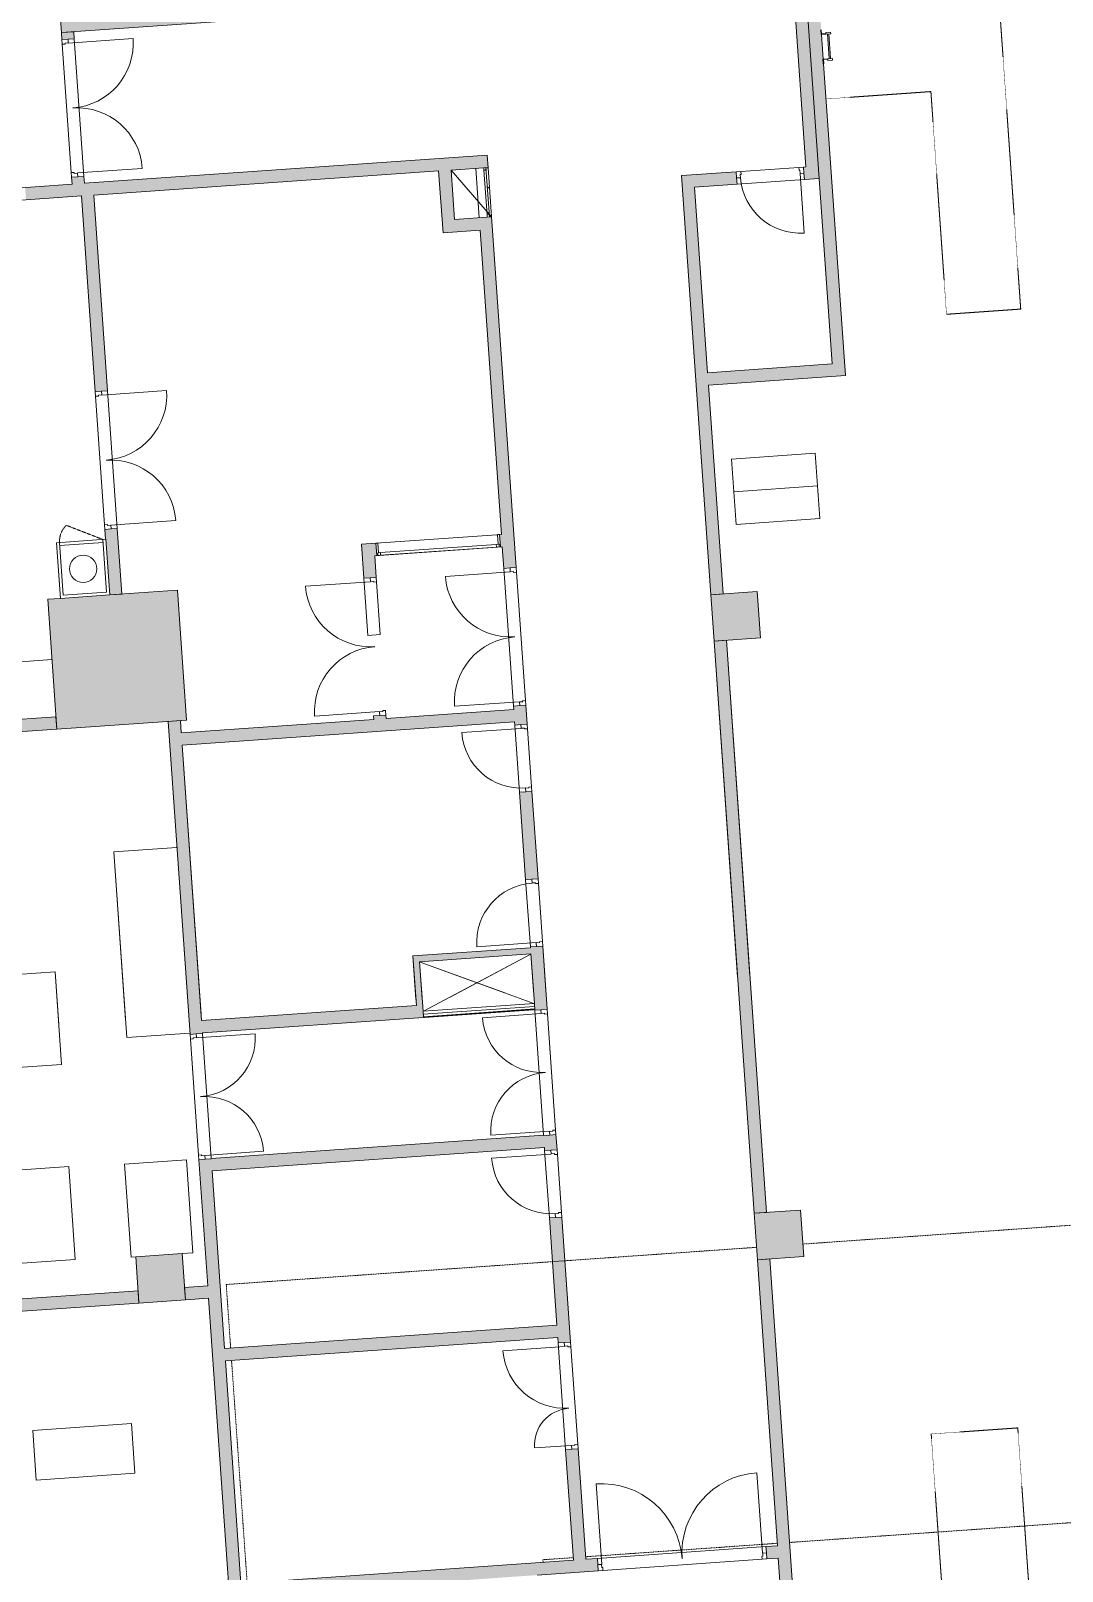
# Model space of a CAD drawing. Header units: millimetres. Extents: x 833941507 to 1669051331, y 817666127 to 1636299673.
# Drawn here: x 834391953 to 834408591, y 818008594 to 818033435 of the extents above; entities that cross this region are included whole.
import ezdxf

# ---------------------------------------------------------------- set-up
doc = ezdxf.new("R2010")
doc.units = ezdxf.units.MM
doc.header["$LTSCALE"] = 3
for name, pattern in [('3A35X-MAGP-P-MP-B02A$0$Hidden', [2.25, 1, -1.25]), ('3A35X-MAGP-P-MP-B02A$0$Overhead', [1.8, 1.2, -0.6]), ('3A35X-MAGP-P-MP-B02B$0$Overhead', [1.8, 1.2, -0.6])]:
    doc.linetypes.add(name, pattern=pattern)
for name, color, linetype, lineweight in [('3A35X-MAGP-P-MP-B02A$0$A-010-M_LINE', 252, 'Continuous', 5), ('3A35X-MAGP-P-MP-B02A$0$A-200-M_WALL_EXT', 252, 'Continuous', 9), ('3A35X-MAGP-P-MP-B02A$0$A-200-M_WALL_INT', 252, 'Continuous', 9), ('3A35X-MAGP-P-MP-B02A$0$A-200-M_WALL_PAT', 252, 'Continuous', 9), ('3A35X-MAGP-P-MP-B02A$0$A-230-M_FLOOR', 252, 'Continuous', 18), ('3A35X-MAGP-P-MP-B02A$0$A-314-M_WINDO_GLASS', 252, 'Continuous', 9), ('3A35X-MAGP-P-MP-B02A$0$A-314-M_WINDOW', 252, 'Continuous', 5), ('3A35X-MAGP-P-MP-B02A$0$A-314-M_WINDOW_FRM', 252, 'Continuous', 9), ('3A35X-MAGP-P-MP-B02A$0$A-325-M_DOOR', 252, 'Continuous', 5), ('3A35X-MAGP-P-MP-B02A$0$A-770-ME_FFE_SA', 252, 'Continuous', 5), ('3A35X-MAGP-P-MP-B02A$0$A-770-MH_FFE_SA', 252, '3A35X-MAGP-P-MP-B02A$0$Overhead', 5), ('3A35X-MAGP-P-MP-B02A$0$S-280-M_COLUMN', 252, 'Continuous', 9), ('3A35X-MAGP-P-MP-B02A$0$Z-000-T_TEXT', 252, 'Continuous', 5), ('3A35X-MAGP-P-MP-B02A$0$Z-060-M_DETAIL', 252, 'Continuous', 5), ('3A35X-MAGP-P-MP-B02B$0$A-010-M_LINE', 252, 'Continuous', 5), ('3A35X-MAGP-P-MP-B02B$0$A-200-M_WALL_EXT', 252, 'Continuous', 9), ('3A35X-MAGP-P-MP-B02B$0$A-200-M_WALL_INT', 252, 'Continuous', 9), ('3A35X-MAGP-P-MP-B02B$0$A-200-M_WALL_PAT', 252, 'Continuous', 9), ('3A35X-MAGP-P-MP-B02B$0$A-230-M_FLOOR', 252, 'Continuous', 18), ('3A35X-MAGP-P-MP-B02B$0$A-314-M_WINDO_GLASS', 252, 'Continuous', 9), ('3A35X-MAGP-P-MP-B02B$0$A-314-M_WINDOW', 252, 'Continuous', 5), ('3A35X-MAGP-P-MP-B02B$0$A-314-M_WINDOW_FRM', 252, 'Continuous', 9), ('3A35X-MAGP-P-MP-B02B$0$A-325-M_DOOR', 252, 'Continuous', 5), ('3A35X-MAGP-P-MP-B02B$0$A-770-ME_FFE_SA', 252, 'Continuous', 5), ('3A35X-MAGP-P-MP-B02B$0$A-770-MH_FFE_SA', 252, '3A35X-MAGP-P-MP-B02B$0$Overhead', 5), ('3A35X-MAGP-P-MP-B02B$0$S-280-M_COLUMN', 252, 'Continuous', 9), ('3A35X-MAGP-P-MP-B02B$0$Z-000-T_TEXT', 252, 'Continuous', 5), ('3A35X-MAGP-P-MP-B02B$0$Z-060-M_DETAIL', 252, 'Continuous', 5), ('UAJ-23FLOR-h', 251, 'Continuous', 9)]:
    doc.layers.add(name, color=color, linetype=linetype, lineweight=lineweight)
doc.layers.add('UAJ-00XREF', color=7, linetype='Continuous')

# ---------------------------------------------------------------- blocks, each defined once
blk = doc.blocks.new('GBP-LTC-LB01')
at = {"layer": 'UAJ-23FLOR-h'}
h = blk.add_hatch(dxfattribs=at)
h.set_pattern_fill('EARTH,_O', color=256, scale=180, angle=45)
h.set_pattern_definition([(48.9989, (834576001.8, 818046085.3), (-112.727, 1612.5107), [1143, -1143]), (48.9989, (834575678.3, 818046366.6), (-112.727, 1612.5107), [1143, -1143]), (48.9989, (834575354.8, 818046647.8), (-112.727, 1612.5107), [1143, -1143]), (138.9989, (834575340.7, 818046849.3), (-1612.5107, -112.727), [1143, -1143]), (138.9989, (834575621.9, 818047172.8), (-1612.5107, -112.727), [1143, -1143]), (138.9989, (834575903.1, 818047496.3), (-1612.5107, -112.727), [1143, -1143])])
h.paths.add_polyline_path([(834572173, 818200349), (834310584, 818182062), (834331502, 817882832), (834364940, 817885169), (834473096, 818011284), (834480534, 818020120), (834485095, 818025710), (834491376, 818033619), (834497063, 818041013), (834493146, 818043679), (834512789, 818074029), (834518712, 818083675), (834526231, 818096325), (834534646, 818111073), (834545956, 818131981), (834557205, 818154199), (834564040, 818168497), (834570941, 818183576), (834578368, 818200696)])
h.paths.add_polyline_path([(834382131, 817956470), (834418269, 817958996), (834422062, 817963856), (834428403, 817964299), (834467239, 818010696), (834466445, 818021739), (834476098, 818035709), (834485267, 818048983), (834487015, 818051460), (834497268, 818067303), (834492893, 818129890), (834448057, 818126756), (834416897, 818105052), (834382061, 818080789), (834386167, 818022059), (834377588, 818021459)], flags=16)
edge = h.paths.add_edge_path(flags=16)
edge.add_line((834540292, 818142076), (834533466, 818141614))
edge.add_line((834533466, 818141614), (834523258, 818143863))
edge.add_line((834523258, 818143863), (834525897, 818155839))
edge.add_arc((834558382, 818267025), 115835, 237.2184, 253.71313, ccw=False)
edge.add_line((834495665, 818169638), (834498268, 818132357))
edge.add_line((834498268, 818132357), (834496346, 818130135))
edge.add_line((834496346, 818130135), (834492880, 818129893))
edge.add_line((834492880, 818129893), (834494230, 818110588))
edge.add_line((834494230, 818110588), (834496326, 818110708))
edge.add_line((834496326, 818110708), (834498420, 818080754))
edge.add_line((834498420, 818080754), (834498046, 818080727))
edge.add_line((834498046, 818080727), (834498255, 818077746))
edge.add_line((834498255, 818077746), (834503061, 818078082))
edge.add_line((834503061, 818078082), (834504980, 818081212))
edge.add_line((834504980, 818081212), (834509429, 818088471))
edge.add_line((834509429, 818088471), (834515217, 818097914))
edge.add_line((834515217, 818097914), (834526067, 818116416))
edge.add_line((834526067, 818116416), (834532489, 818127889))
edge.add_line((834532489, 818127889), (834534831, 818132146))
edge.add_line((834534831, 818132146), (834540292, 818142076))
h = blk.add_hatch(dxfattribs=at)
h.set_pattern_fill('EARTH,_O', color=256, scale=180, angle=45)
h.set_pattern_definition([(45.0000001, (-1082349.7, 54794.9), (-3e-06, 1616.4461018), [1143, -1143]), (45.0000001, (-1082652.8, 55098), (-3e-06, 1616.4461018), [1143, -1143]), (45.0000001, (-1082955.9, 55401.1), (-3e-06, 1616.4461018), [1143, -1143]), (135.0000001, (-1082955.9, 55603.1), (-1616.4461018, -3e-06), [1143, -1143]), (135.0000001, (-1082652.8, 55906.2), (-1616.4461018, -3e-06), [1143, -1143]), (135.0000001, (-1082349.7, 56209.3), (-1616.4461018, -3e-06), [1143, -1143])])
h.paths.add_polyline_path([(834669469, 818015499), (834651081, 818014214), (834651091, 818014066), (834669480, 818015352)], flags=16)
edge = h.paths.add_edge_path()
edge.add_arc((834611764, 818123015), 22001, 94.0007, 118.6887)
edge.add_line((834601202, 818142316), (834593918, 818141228))
edge.add_arc((834611768, 818123014), 25503, 93.9972, 134.4213, ccw=False)
edge.add_line((834609991, 818148455), (834618164, 818149026))
edge.add_line((834618164, 818149026), (834618408, 818145535))
edge.add_line((834618408, 818145535), (834616365, 818145392))
edge.add_line((834616365, 818145392), (834616609, 818141901))
edge.add_line((834616609, 818141901), (834611622, 818141552))
edge.add_line((834611622, 818141552), (834611378, 818145043))
edge.add_line((834611378, 818145043), (834610229, 818144963))
h.paths.add_polyline_path([(834673233, 818197366), (834607546, 818192774), (834599172, 818174435), (834588349, 818152375), (834578622, 818133891), (834568418, 818115665), (834556457, 818095618), (834546606, 818080042), (834532219, 818058624), (834523692, 818046596), (834515684, 818035708), (834508244, 818025930), (834500656, 818016266), (834489787, 818002934), (834483448, 817995421), (834478638, 817989842), (834458454, 817967379), (834441506, 817949096), (834383076, 817886437), (834482027, 817893355), (834551919, 817920009), (834634905, 817930637), (834634023, 817939309), (834633770, 817941796), (834633578, 817943687), (834508697, 817930984), (834507053, 817930191), (834506409, 817939427), (834507657, 817945567), (834503417, 818006767), (834503064, 818011763), (834514053, 818025792), (834520785, 818034889), (834526319, 818042437), (834532382, 818050706), (834536346, 818056473), (834542258, 818065226), (834550406, 818077287), (834561579, 818095002), (834574523, 818117080), (834587769, 818140310), (834609774, 818143595), (834610002, 818140336), (834634253, 818142031), (834636807, 818105492), (834642791, 818105914), (834646279, 818056033), (834640293, 818055614), (834643382, 818011425), (834641138, 818011268), (834645776, 817944928), (834639048, 817944244), (834640362, 817931328), (834651070, 817932707), (834650588, 817936476), (834685106, 817940897), (834685588, 817937128), (834691374, 817937869)])
blk = doc.blocks.new('3A35X-MAGP-P-MP-B02A')
at = {"layer": '3A35X-MAGP-P-MP-B02A$0$A-200-M_WALL_PAT'}
h = blk.add_hatch(color=256, dxfattribs=at)
h.paths.add_polyline_path([(28690, 110156), (28690, 117926), (28490, 117926), (28490, 110156)], flags=0)
h.paths.add_polyline_path([(28690, 118726), (28690, 118996), (28490, 118996), (28490, 118726)], flags=0)
h.paths.add_polyline_path([(28690, 122596), (28690, 122756), (28490, 122756), (28490, 122596)], flags=0)
for points in [[(28690, 106956), (28890, 106956), (28890, 111795), (28885, 111795), (28885, 111871), (28890, 111871), (28890, 112270), (28885, 112270), (28885, 112346), (28890, 112346), (28890, 117728), (28690, 117726), (28690, 109956)], [(17052, 110506), (23175, 110506), (23175, 110706), (15901, 110706), (15901, 110506), (17000, 110506)], [(22575, 109506), (22775, 109506), (22775, 110506), (22575, 110506), (22575, 109706)], [(26475, 103381), (26675, 103381), (26675, 110156), (26475, 110156), (26475, 103503)], [(22825, 109506), (23175, 109506), (23175, 109706), (22775, 109706), (22775, 109506)], [(28885, 106756), (28890, 106756), (28890, 106956), (26675, 106956), (26675, 106756), (28690, 106756)], [(26475, 93381), (26675, 93381), (26675, 102631), (26475, 102631), (26475, 93442)], [(13210, 101956), (15800, 101956), (15800, 102156), (13210, 102156), (13210, 101965)], [(21275, 101556), (23175, 101556), (23175, 101756), (17800, 101756), (17800, 101556), (20751, 101556)], [(21375, 97106), (21375, 97906), (21275, 97906), (21275, 97106), (21292, 97106)], [(21375, 97806), (23175, 97806), (23175, 97906), (21375, 97906)], [(20741, 96906), (21375, 96906), (21375, 97106), (17800, 97106), (17800, 96906)], [(17600, 87806), (17800, 87806), (17800, 94846), (17600, 94845), (17600, 88006)], [(23175, 94676), (23175, 94876), (17800, 94876), (17800, 94676), (20751, 94676)], [(16454, 92631), (16475, 92631), (16475, 92831), (13210, 92831), (13210, 92631)], [(17579, 92631), (17600, 92631), (17600, 92831), (17225, 92831), (17225, 92631)], [(26475, 83381), (26675, 83381), (26675, 92631), (26475, 92631), (26475, 83831)], [(20751, 91606), (23175, 91606), (23175, 91806), (17800, 91806), (17800, 91606)], [(22575, 87806), (22585, 87806), (22585, 88006), (17900, 88006), (17900, 87806), (22375, 87806)], [(23175, 87806), (23175, 88006), (22585, 88006), (22585, 87806)]]:
    blk.add_hatch(color=256, dxfattribs=at).paths.add_polyline_path(points, flags=0)
h = blk.add_hatch(color=256, dxfattribs=at)
h.paths.add_polyline_path([(20385, 113156), (22565, 113156), (22565, 113506), (16660, 113506), (16660, 113156), (19833, 113156)], flags=0)
h.paths.add_polyline_path([(24000, 113356), (24000, 113356), (24000, 113394)], flags=0)
h = blk.add_hatch(color=256, dxfattribs=at)
h.paths.add_polyline_path([(16860, 110706), (16860, 110818), (16660, 110818), (16660, 110706), (16800, 110706)], flags=0)
h.paths.add_polyline_path([(16660, 113044), (16860, 113044), (16859, 113156), (16660, 113156)], flags=0)
h = blk.add_hatch(color=256, dxfattribs=at)
h.paths.add_polyline_path([(23375, 92831), (23375, 93538), (23175, 93538), (23175, 92831), (23275, 92831)], flags=0)
h.paths.add_polyline_path([(23375, 94626), (23375, 94870), (23175, 94870), (23175, 94626), (23328, 94626)], flags=0)
h.paths.add_polyline_path([(23275, 96896), (23375, 96896), (23375, 97918), (23175, 97918), (23175, 96896)], flags=0)
h.paths.add_polyline_path([(23275, 99006), (23375, 99006), (23375, 100418), (23175, 100418), (23175, 99006)], flags=0)
h.paths.add_polyline_path([(23375, 101506), (23375, 101812), (23175, 101812), (23175, 101506), (23328, 101506)], flags=0)
h.paths.add_polyline_path([(23328, 104038), (23375, 104038), (23375, 109706), (23175, 109706), (23175, 104038), (23275, 104038)], flags=0)
h.paths.add_polyline_path([(23175, 110506), (23375, 110506), (23375, 110706), (23175, 110706)], flags=0)
h = blk.add_hatch(color=256, dxfattribs=at)
h.paths.add_polyline_path([(16805, 104056), (17000, 104056), (17000, 105116), (16800, 105116), (16800, 104956), (16805, 104956)], flags=0)
h.paths.add_polyline_path([(17000, 107342), (17000, 110506), (16800, 110506), (16800, 107342), (16900, 107342)], flags=0)
h = blk.add_hatch(color=256, dxfattribs=at)
h.paths.add_polyline_path([(28450, 109956), (28690, 109956), (28690, 110156), (28450, 110156), (28450, 110056)], flags=0)
h.paths.add_polyline_path([(26675, 109956), (27362, 109956), (27362, 110156), (26675, 110156), (26675, 110121)], flags=0)
h = blk.add_hatch(color=256, dxfattribs=at)
h.paths.add_polyline_path([(20913, 101756), (21113, 101756), (21113, 101812), (20913, 101812), (20913, 101776)], flags=0)
h.paths.add_polyline_path([(21066, 104038), (21113, 104038), (21113, 104588), (20913, 104588), (20913, 104038), (21013, 104038)], flags=0)
h = blk.add_hatch(color=256, dxfattribs=at)
h.paths.add_polyline_path([(21113, 104388), (21144, 104388), (21144, 104588), (21113, 104588)], flags=0)
h.paths.add_polyline_path([(23168, 104388), (23175, 104388), (23175, 104588), (23144, 104588), (23144, 104388)], flags=0)
h = blk.add_hatch(color=256, dxfattribs=at)
h.paths.add_polyline_path([(17800, 94846), (17800, 94870), (17600, 94870), (17600, 94846), (17700, 94846)], flags=0)
h.paths.add_polyline_path([(17600, 96896), (17800, 96896), (17800, 101956), (17600, 101956), (17600, 96906)], flags=0)
h = blk.add_hatch(color=256, dxfattribs=at)
h.paths.add_polyline_path([(23375, 88006), (23375, 89791), (23175, 89791), (23175, 88006), (23275, 88006)], flags=0)
h.paths.add_polyline_path([(23275, 91517), (23375, 91517), (23375, 92831), (23175, 92831), (23175, 91517)], flags=0)
h = blk.add_hatch(color=256, dxfattribs=at)
h.paths.add_polyline_path([(26475, 87806), (26475, 88006), (26289, 88006), (26289, 87806), (26467, 87806)], flags=0)
h.paths.add_polyline_path([(23563, 87806), (23563, 88006), (23175, 88006), (23175, 87806), (23375, 87806)], flags=0)
at = {"layer": '3A35X-MAGP-P-MP-B02A$0$S-280-M_COLUMN', "lineweight": 5}
for points in [[(15800, 101956), (17900, 101956), (17900, 104056), (15800, 104056), (15800, 102030)], [(26675, 102631), (27225, 102631), (27225, 103381), (26475, 103381), (26475, 102631)], [(17193, 92631), (17225, 92631), (17225, 93381), (16475, 93381), (16475, 92631)], [(27225, 92631), (27225, 93381), (26475, 93381), (26475, 92631), (26675, 92631)]]:
    blk.add_hatch(color=256, dxfattribs=at).paths.add_polyline_path(points, flags=0)
at = {"layer": '3A35X-MAGP-P-MP-B02A$0$A-010-M_LINE', "linetype": '3A35X-MAGP-P-MP-B02A$0$Overhead'}
for p, q in [((31785, 107626), (31785, 112426)), ((28890, 111226), (30585, 111226)), ((30585, 107626), (30585, 111226)), ((30585, 107626), (31785, 107626)), ((30475, 89631), (29075, 89631)), ((29075, 86031), (29075, 89631)), ((30475, 84831), (30475, 89631))]:
    blk.add_line(p, q, dxfattribs=at)
at = {"layer": '3A35X-MAGP-P-MP-B02A$0$A-010-M_LINE', "linetype": '3A35X-MAGP-P-MP-B02A$0$Hidden'}
for p, q in [((23175, 92831), (17900, 92831)), ((17900, 92831), (17900, 91806)), ((26475, 92831), (23375, 92831)), ((36475, 92831), (27225, 92831)), ((17900, 91606), (17900, 88006)), ((22685, 88006), (22685, 88046)), ((22685, 88046), (23175, 88046)), ((23375, 88046), (26475, 88046)), ((26675, 88046), (37025, 88046))]:
    blk.add_line(p, q, dxfattribs=at)
at = {"layer": '3A35X-MAGP-P-MP-B02A$0$A-200-M_WALL_EXT', "lineweight": 13}
for p, q in [((16660, 113506), (16660, 113156)), ((16660, 113156), (22565, 113156))]:
    blk.add_line(p, q, dxfattribs=at)
at = {"layer": '3A35X-MAGP-P-MP-B02A$0$A-200-M_WALL_INT'}
for p, q in [((28690, 106956), (28690, 118726)), ((28490, 117931), (28490, 110156)), ((16660, 113156), (16660, 113044)), ((16860, 113156), (16660, 113156)), ((16760, 113044), (16860, 113044)), ((16860, 113044), (16860, 113156)), ((28890, 111871), (28890, 112270)), ((28890, 106756), (28890, 111795)), ((16660, 110818), (16660, 110706)), ((16860, 110818), (16760, 110818)), ((16860, 110706), (16860, 110818)), ((16660, 110706), (14000, 110706)), ((23375, 110706), (16860, 110706)), ((23375, 110501), (23375, 110706)), ((13800, 110506), (16800, 110506)), ((16800, 110506), (16800, 107342)), ((17000, 110506), (22575, 110506)), ((17000, 107342), (17000, 110506)), ((22575, 110506), (22575, 109506)), ((22775, 110506), (23375, 110506)), ((22775, 109706), (22775, 110506)), ((23175, 109706), (23175, 110506)), ((26475, 110156), (26475, 103381)), ((27362, 110156), (26475, 110156)), ((27362, 109956), (27362, 110056)), ((28490, 110156), (28450, 110156)), ((28450, 110056), (28450, 109956)), ((26675, 106956), (26675, 109956)), ((26675, 109956), (27362, 109956)), ((28450, 109956), (28690, 109956)), ((23375, 109706), (22775, 109706)), ((23375, 104038), (23375, 109711)), ((22575, 109506), (23175, 109506)), ((23175, 109506), (23175, 104588)), ((16900, 107342), (17000, 107342)), ((28690, 106956), (26675, 106956)), ((26675, 103381), (26675, 106756)), ((26675, 106756), (28890, 106756)), ((16800, 105116), (16800, 104956)), ((17000, 105116), (16900, 105116)), ((17000, 104056), (17000, 105116)), ((20913, 104588), (23175, 104588)), ((20913, 104588), (20913, 104038)), ((21144, 104388), (21144, 104588)), ((23144, 104588), (23144, 104388)), ((23175, 104388), (21113, 104388)), ((21113, 104038), (21113, 104388)), ((23175, 104388), (23175, 104038)), ((16805, 104056), (17000, 104056)), ((20913, 104038), (21013, 104038)), ((23175, 104038), (23275, 104038)), ((26475, 103381), (26675, 103381)), ((26675, 102631), (26475, 102631)), ((26475, 102631), (26475, 93381)), ((26675, 93381), (26675, 102631)), ((15800, 102156), (10600, 102156)), ((15800, 101956), (15800, 102156)), ((10200, 101956), (15800, 101956)), ((17600, 101956), (17600, 96896)), ((17800, 101956), (17600, 101956)), ((17800, 101756), (17800, 101956)), ((20913, 101756), (17800, 101756)), ((20913, 101812), (20913, 101756)), ((21013, 101812), (20913, 101812)), ((21113, 101756), (21113, 101812)), ((23175, 101756), (21113, 101756)), ((23275, 101812), (23175, 101812)), ((23175, 101812), (23175, 101756)), ((23375, 101506), (23375, 101812)), ((17800, 97106), (17800, 101556)), ((17800, 101556), (23175, 101556)), ((23175, 101556), (23175, 101506)), ((23175, 101506), (23275, 101506)), ((23275, 100418), (23175, 100418)), ((23175, 100418), (23175, 99006)), ((23375, 99006), (23375, 100418)), ((23175, 99006), (23275, 99006)), ((23175, 97906), (21275, 97906)), ((21275, 97906), (21275, 97106)), ((23275, 97918), (23175, 97918)), ((23175, 97918), (23175, 97906)), ((23375, 96896), (23375, 97918)), ((17700, 96896), (17800, 96896)), ((21275, 97106), (17800, 97106)), ((17800, 96896), (17800, 96906)), ((17800, 96906), (21375, 96906)), ((21375, 96906), (21375, 97006)), ((23175, 96906), (21375, 96906)), ((23175, 97006), (23175, 96896)), ((23175, 96896), (23275, 96896)), ((17600, 94870), (17600, 92831)), ((17800, 94870), (17700, 94870)), ((23175, 94876), (17800, 94876)), ((17800, 94876), (17800, 94870)), ((17800, 94676), (23175, 94676)), ((17800, 91806), (17800, 94676)), ((23175, 94870), (23175, 94876)), ((23275, 94870), (23175, 94870)), ((23175, 94676), (23175, 94626)), ((23375, 94626), (23375, 94870)), ((23175, 94626), (23275, 94626)), ((23275, 93538), (23175, 93538)), ((23175, 93538), (23175, 91806)), ((23375, 91517), (23375, 93538)), ((26475, 93381), (26675, 93381)), ((16475, 92831), (10200, 92831)), ((16475, 92631), (16475, 92831)), ((17600, 92831), (17225, 92831)), ((17225, 92831), (17225, 92631)), ((23175, 92831), (23375, 92831)), ((10200, 92631), (16475, 92631)), ((17225, 92631), (17600, 92631)), ((17600, 92631), (17600, 87806)), ((26675, 92631), (26475, 92631)), ((26475, 92631), (26475, 88006)), ((26675, 86031), (26675, 92631)), ((23175, 91806), (17800, 91806)), ((17800, 88006), (17800, 91606)), ((17800, 91606), (23175, 91606)), ((23175, 91606), (23175, 91517)), ((23175, 91517), (23275, 91517)), ((23275, 89791), (23175, 89791)), ((23175, 89791), (23175, 88006)), ((23375, 88006), (23375, 89791)), ((23175, 88006), (17800, 88006)), ((23563, 88006), (23375, 88006)), ((23563, 87906), (23563, 88006)), ((26475, 88006), (26289, 88006)), ((26289, 88006), (26289, 87906)), ((22575, 87806), (23563, 87806)), ((26289, 87806), (26475, 87806)), ((26475, 87806), (26475, 83381))]:
    blk.add_line(p, q, dxfattribs=at)
at = {"layer": '3A35X-MAGP-P-MP-B02A$0$A-230-M_FLOOR'}
for p, q in [((16860, 113044), (16860, 110818)), ((16660, 110893), (16660, 112969)), ((27437, 110156), (28375, 110156)), ((28450, 109956), (27362, 109956)), ((17000, 107342), (17000, 105116)), ((16800, 105191), (16800, 107267)), ((20913, 103113), (20913, 104038)), ((21113, 103963), (21113, 103113)), ((23175, 101812), (23175, 104038)), ((23375, 103963), (23375, 101887)), ((21113, 103113), (20913, 103113)), ((15800, 103081), (12464, 103081)), ((23175, 100418), (23175, 101506)), ((23375, 101431), (23375, 100493)), ((17600, 99916), (16580, 99916)), ((16580, 99916), (16580, 96918)), ((23175, 97918), (23175, 99006)), ((23375, 98931), (23375, 97993)), ((15500, 98056), (13500, 98056)), ((15500, 96556), (15500, 98056)), ((16580, 96918), (17600, 96918)), ((17800, 96896), (17800, 94876)), ((23175, 94876), (23175, 96896)), ((17600, 94945), (17600, 96821)), ((23375, 96821), (23375, 94945)), ((13500, 96556), (15500, 96556)), ((15500, 94906), (13500, 94906)), ((15500, 93406), (15500, 94906)), ((17400, 94881), (16400, 94881)), ((16400, 94881), (16400, 93381)), ((17400, 93381), (17400, 94881)), ((23175, 93538), (23175, 94626)), ((23375, 94551), (23375, 93613)), ((13500, 93406), (15500, 93406)), ((16400, 93381), (16475, 93381)), ((17225, 93381), (17400, 93381)), ((23175, 89791), (23175, 91517)), ((23375, 91442), (23375, 89866)), ((16219, 90700), (14623, 90700)), ((14623, 90700), (14623, 89900)), ((16219, 89900), (16219, 90700)), ((14623, 89900), (16219, 89900)), ((23563, 88006), (26289, 88006)), ((26214, 87806), (23638, 87806))]:
    blk.add_line(p, q, dxfattribs=at)
at = {"layer": '3A35X-MAGP-P-MP-B02A$0$A-314-M_WINDO_GLASS'}
for p, q in [((23081, 104432), (21207, 104432)), ((23081, 104388), (21207, 104388))]:
    blk.add_line(p, q, dxfattribs=at)
at = {"layer": '3A35X-MAGP-P-MP-B02A$0$A-314-M_WINDOW', "lineweight": 18}
for p, q in [((23305, 110506), (23305, 110466)), ((23305, 110466), (23340, 110466)), ((23340, 110466), (23340, 110506)), ((23375, 110501), (23340, 110501)), ((23340, 110501), (23340, 109711)), ((23375, 109711), (23375, 110501)), ((23305, 109746), (23305, 109706)), ((23340, 109746), (23305, 109746)), ((23340, 109706), (23340, 109746)), ((23340, 109711), (23375, 109711))]:
    blk.add_line(p, q, dxfattribs=at)
at = {"layer": '3A35X-MAGP-P-MP-B02A$0$A-314-M_WINDOW'}
for p, q in [((23305, 109746), (23305, 110466)), ((23375, 110164), (23340, 110199))]:
    blk.add_line(p, q, dxfattribs=at)
at = {"layer": '3A35X-MAGP-P-MP-B02A$0$A-314-M_WINDOW_FRM'}
for p, q in [((21144, 104588), (21176, 104588)), ((21176, 104432), (21176, 104588)), ((23112, 104432), (23112, 104588)), ((23144, 104588), (23112, 104588)), ((21145, 104388), (21163, 104388)), ((21207, 104432), (21163, 104432)), ((21163, 104388), (21163, 104432)), ((21163, 104388), (21207, 104388)), ((21207, 104388), (21207, 104432)), ((23081, 104388), (23081, 104432)), ((23125, 104432), (23081, 104432)), ((23125, 104388), (23081, 104388)), ((23125, 104388), (23125, 104432)), ((23144, 104388), (23125, 104388))]:
    blk.add_line(p, q, dxfattribs=at)
at = {"layer": '3A35X-MAGP-P-MP-B02A$0$A-325-M_DOOR', "lineweight": 9}
for p, q in [((16760, 113044), (16660, 113044)), ((16660, 113044), (16660, 112969)), ((16760, 112984), (16760, 113044)), ((16660, 112969), (16707, 112969)), ((16707, 112969), (16707, 112984)), ((16707, 112984), (16760, 112984)), ((16707, 110893), (16660, 110893)), ((16660, 110893), (16660, 110818)), ((16660, 110818), (16760, 110818)), ((16707, 110878), (16707, 110893)), ((16760, 110878), (16707, 110878)), ((16760, 110818), (16760, 110878)), ((27437, 110156), (27362, 110156)), ((27362, 110156), (27362, 110056)), ((27362, 110056), (27422, 110056)), ((27422, 110056), (27422, 110109)), ((27422, 110109), (27437, 110109)), ((27437, 110109), (27437, 110156)), ((28450, 110156), (28375, 110156)), ((28375, 110156), (28375, 110109)), ((28375, 110109), (28390, 110109)), ((28390, 110109), (28390, 110056)), ((28390, 110056), (28450, 110056)), ((28450, 110056), (28450, 110156)), ((16800, 107342), (16900, 107342)), ((16800, 107267), (16800, 107342)), ((16900, 107342), (16900, 107282)), ((16847, 107267), (16800, 107267)), ((16847, 107282), (16847, 107267)), ((16900, 107282), (16847, 107282)), ((16800, 105191), (16847, 105191)), ((16800, 105116), (16800, 105191)), ((16900, 105116), (16800, 105116)), ((16847, 105191), (16847, 105176)), ((16847, 105176), (16900, 105176)), ((16900, 105176), (16900, 105116)), ((21113, 104038), (21013, 104038)), ((21013, 104038), (21013, 103978)), ((21013, 103978), (21066, 103978)), ((21066, 103978), (21066, 103963)), ((21066, 103963), (21113, 103963)), ((21113, 103963), (21113, 104038)), ((23375, 104038), (23275, 104038)), ((23275, 104038), (23275, 103978)), ((23275, 103978), (23328, 103978)), ((23328, 103978), (23328, 103963)), ((23328, 103963), (23375, 103963)), ((23375, 103963), (23375, 104038)), ((21066, 101872), (21013, 101872)), ((21013, 101872), (21013, 101812)), ((21066, 101887), (21066, 101872)), ((21113, 101887), (21066, 101887)), ((21113, 101812), (21113, 101887)), ((23328, 101872), (23275, 101872)), ((23275, 101872), (23275, 101812)), ((23328, 101887), (23328, 101872)), ((23375, 101887), (23328, 101887)), ((23375, 101812), (23375, 101887)), ((21013, 101812), (21113, 101812)), ((23275, 101812), (23375, 101812)), ((23275, 101506), (23375, 101506)), ((23275, 101446), (23275, 101506)), ((23328, 101446), (23275, 101446)), ((23328, 101431), (23328, 101446)), ((23375, 101431), (23328, 101431)), ((23375, 101506), (23375, 101431)), ((23275, 100478), (23328, 100478)), ((23275, 100418), (23275, 100478)), ((23375, 100418), (23275, 100418)), ((23328, 100478), (23328, 100493)), ((23328, 100493), (23375, 100493)), ((23375, 100493), (23375, 100418)), ((23375, 99006), (23275, 99006)), ((23275, 99006), (23275, 98946)), ((23275, 98946), (23328, 98946)), ((23328, 98946), (23328, 98931)), ((23328, 98931), (23375, 98931)), ((23375, 98931), (23375, 99006)), ((23328, 97978), (23275, 97978)), ((23275, 97978), (23275, 97918)), ((23275, 97918), (23375, 97918)), ((23328, 97993), (23328, 97978)), ((23375, 97993), (23328, 97993)), ((23375, 97918), (23375, 97993)), ((17600, 96896), (17700, 96896)), ((17600, 96821), (17600, 96896)), ((17700, 96896), (17700, 96836)), ((23275, 96896), (23375, 96896)), ((23275, 96836), (23275, 96896)), ((23375, 96896), (23375, 96821)), ((17647, 96821), (17600, 96821)), ((17647, 96836), (17647, 96821)), ((17700, 96836), (17647, 96836)), ((23328, 96836), (23275, 96836)), ((23328, 96821), (23328, 96836)), ((23375, 96821), (23328, 96821)), ((17600, 94945), (17647, 94945)), ((17600, 94870), (17600, 94945)), ((17647, 94945), (17647, 94930)), ((17647, 94930), (17700, 94930)), ((17700, 94930), (17700, 94870)), ((23275, 94930), (23328, 94930)), ((23275, 94870), (23275, 94930)), ((23328, 94930), (23328, 94945)), ((23328, 94945), (23375, 94945)), ((23375, 94945), (23375, 94870)), ((17700, 94870), (17600, 94870)), ((23375, 94870), (23275, 94870)), ((23275, 94626), (23375, 94626)), ((23275, 94566), (23275, 94626)), ((23328, 94566), (23275, 94566)), ((23328, 94551), (23328, 94566)), ((23375, 94551), (23328, 94551)), ((23375, 94626), (23375, 94551)), ((23275, 93598), (23328, 93598)), ((23275, 93538), (23275, 93598)), ((23375, 93538), (23275, 93538)), ((23328, 93598), (23328, 93613)), ((23328, 93613), (23375, 93613)), ((23375, 93613), (23375, 93538)), ((23375, 91517), (23275, 91517)), ((23275, 91517), (23275, 91457)), ((23275, 91457), (23328, 91457)), ((23328, 91457), (23328, 91442)), ((23328, 91442), (23375, 91442)), ((23375, 91442), (23375, 91517)), ((23328, 89851), (23275, 89851)), ((23275, 89851), (23275, 89791)), ((23275, 89791), (23375, 89791)), ((23328, 89866), (23328, 89851)), ((23375, 89866), (23328, 89866)), ((23375, 89791), (23375, 89866)), ((23623, 87906), (23563, 87906)), ((23563, 87906), (23563, 87806)), ((23563, 87806), (23638, 87806)), ((23623, 87853), (23623, 87906)), ((23638, 87853), (23623, 87853)), ((23638, 87806), (23638, 87853)), ((26214, 87853), (26214, 87806)), ((26229, 87853), (26214, 87853)), ((26214, 87806), (26289, 87806)), ((26289, 87906), (26229, 87906)), ((26229, 87906), (26229, 87853)), ((26289, 87806), (26289, 87906))]:
    blk.add_line(p, q, dxfattribs=at)
at = {"layer": '3A35X-MAGP-P-MP-B02A$0$A-325-M_DOOR'}
for p, q in [((16760, 112981), (17809, 112981)), ((16760, 110881), (17809, 110881)), ((28387, 110056), (28387, 109094)), ((16900, 107279), (17949, 107279)), ((16900, 105179), (17949, 105179)), ((21013, 103975), (19965, 103975)), ((23275, 103975), (22227, 103975)), ((21013, 101875), (19965, 101875)), ((23275, 101875), (22227, 101875)), ((23275, 101443), (22313, 101443)), ((23275, 97981), (22313, 97981)), ((17700, 96833), (18649, 96833)), ((23275, 96833), (22327, 96833)), ((17700, 94933), (18649, 94933)), ((23275, 94933), (22327, 94933)), ((23275, 94563), (22313, 94563)), ((23275, 91454), (22278, 91454)), ((23275, 89854), (22675, 89854)), ((23626, 87906), (23626, 89205)), ((26226, 87906), (26226, 89205))]:
    blk.add_line(p, q, dxfattribs=at)
for centre, radius, start, end in [((16760, 112981), 1049, 270, 0), ((16760, 110881), 1049, 0, 90), ((28387, 110056), 962, 180, 270), ((16900, 107279), 1049, 270, 0), ((16900, 105179), 1049, 0, 90), ((21013, 103975), 1049, 180, 270), ((23275, 103975), 1049, 180, 270), ((21013, 101875), 1049, 90, 180), ((23275, 101875), 1049, 90, 180), ((23275, 101443), 962, 180, 270), ((23275, 97981), 962, 90, 180), ((17700, 96833), 949, 270, 0), ((23275, 96833), 949, 180, 270), ((17700, 94933), 949, 0, 90), ((23275, 94933), 949, 90, 180), ((23275, 94563), 962, 180, 270), ((23275, 91454), 997, 180, 270), ((23275, 89854), 600, 90, 180), ((23626, 87906), 1299, 0, 90), ((26226, 87906), 1299, 90, 180)]:
    blk.add_arc(centre, radius, start, end, dxfattribs=at)
at = {"layer": '3A35X-MAGP-P-MP-B02A$0$A-770-ME_FFE_SA'}
for p, q in [((28885, 112346), (28885, 112270)), ((28892, 112276), (28892, 112346)), ((28962, 112270), (28962, 112295)), ((28962, 112295), (29038, 112295)), ((29038, 112295), (29038, 112270)), ((28885, 112270), (28962, 112270)), ((28962, 112276), (28892, 112276)), ((29038, 112270), (28962, 112270)), ((28987, 111871), (28987, 112270)), ((29006, 112270), (29006, 111871)), ((28885, 111871), (28885, 111795)), ((28962, 111871), (28885, 111871)), ((28885, 111795), (28892, 111795)), ((28892, 111795), (28892, 111864)), ((28892, 111864), (28962, 111864)), ((28962, 111845), (28962, 111871)), ((28962, 111871), (29038, 111871)), ((29038, 111845), (28962, 111845)), ((29038, 111871), (29038, 111845)), ((16805, 104956), (16005, 104956)), ((16005, 104956), (16005, 104056)), ((16055, 104106), (16055, 104956)), ((16055, 104906), (16755, 104906)), ((16755, 104956), (16755, 104106)), ((16805, 104056), (16805, 104956)), ((16755, 104106), (16055, 104106)), ((16005, 104056), (16805, 104056)), ((21385, 97796), (23165, 97006)), ((21385, 97006), (23165, 97796)), ((23175, 96956), (21375, 96956)), ((21375, 96906), (21375, 96916)), ((21375, 96916), (23175, 96916)), ((23175, 96906), (21375, 96906)), ((23165, 96906), (21385, 96906)), ((21385, 96906), (23165, 96906)), ((23175, 96916), (23175, 96906))]:
    blk.add_line(p, q, dxfattribs=at)
blk.add_circle((16405, 104506), 220, dxfattribs=at)
at = {"layer": '3A35X-MAGP-P-MP-B02A$0$A-770-MH_FFE_SA'}
for p, q in [((16755, 104956), (16183, 105225)), ((22275, 96906), (21385, 96906)), ((22275, 96906), (21385, 96906)), ((22275, 96906), (23165, 96906)), ((22275, 96906), (23165, 96906))]:
    blk.add_line(p, q, dxfattribs=at)
blk.add_arc((16406, 104955), 350, 129.6655, 180, dxfattribs=at)
at = {"layer": '3A35X-MAGP-P-MP-B02A$0$S-280-M_COLUMN', "lineweight": 13}
for p, q in [((15800, 104056), (15800, 101956)), ((16005, 104056), (15800, 104056)), ((17900, 104056), (16805, 104056)), ((17900, 101956), (17900, 104056)), ((26475, 103381), (26475, 102631)), ((27225, 103381), (26475, 103381)), ((27225, 102631), (27225, 103381)), ((26475, 102631), (27225, 102631)), ((15800, 101956), (17900, 101956)), ((16475, 93381), (16475, 92631)), ((17225, 93381), (16475, 93381)), ((17225, 92631), (17225, 93381)), ((26475, 93381), (26475, 92631)), ((27225, 93381), (26475, 93381)), ((27225, 92631), (27225, 93381)), ((16475, 92631), (17225, 92631)), ((26475, 92631), (27225, 92631))]:
    blk.add_line(p, q, dxfattribs=at)
at = {"layer": '3A35X-MAGP-P-MP-B02A$0$Z-000-T_TEXT'}
for p, q in [((26961, 104483), (26961, 105539)), ((26961, 105539), (28316, 105539)), ((28316, 105539), (28316, 104483)), ((26961, 105011), (28316, 105011)), ((28316, 104483), (26961, 104483))]:
    blk.add_line(p, q, dxfattribs=at)
at = {"layer": '3A35X-MAGP-P-MP-B02A$0$Z-060-M_DETAIL'}
for p, q in [((23375, 109706), (22775, 110506)), ((23175, 97806), (21375, 97806)), ((21375, 97806), (21375, 97006)), ((23175, 97006), (23175, 97806)), ((21375, 97006), (23175, 97006))]:
    blk.add_line(p, q, dxfattribs=at)
blk = doc.blocks.new('3A35X-MAGP-P-MP-B02B')
at = {"layer": '3A35X-MAGP-P-MP-B02B$0$A-200-M_WALL_PAT'}
h = blk.add_hatch(color=256, dxfattribs=at)
h.paths.add_polyline_path([(28690, 110156), (28690, 117926), (28490, 117926), (28490, 110156)], flags=0)
h.paths.add_polyline_path([(28490, 118726), (28690, 118726), (28690, 118996), (28490, 118996), (28490, 118988)], flags=0)
h.paths.add_polyline_path([(28690, 122596), (28690, 122756), (28490, 122756), (28490, 122596), (28590, 122596)], flags=0)
for points in [[(28690, 106956), (28890, 106956), (28890, 111795), (28885, 111795), (28885, 111871), (28890, 111871), (28890, 112270), (28885, 112270), (28885, 112346), (28890, 112346), (28890, 117728), (28690, 117726), (28690, 109956)], [(22565, 113156), (22565, 113506), (16660, 113506), (16660, 113156), (21935, 113156)], [(21780, 110506), (23175, 110506), (23175, 110706), (15901, 110706), (15901, 110506), (20913, 110506)], [(22575, 109506), (22775, 109506), (22775, 110506), (22575, 110506), (22575, 109706)], [(26475, 103381), (26675, 103381), (26675, 110156), (26475, 110156), (26475, 103503)], [(22825, 109506), (23175, 109506), (23175, 109706), (22775, 109706), (22775, 109506)], [(28885, 106756), (28890, 106756), (28890, 106956), (26675, 106956), (26675, 106756), (28690, 106756)], [(26475, 97201), (26675, 97201), (26675, 102631), (26475, 102631), (26475, 97988)], [(13210, 101956), (15800, 101956), (15800, 102156), (13210, 102156), (13210, 101965)], [(17613, 97201), (17800, 97201), (17800, 101956), (17600, 101956), (17600, 97201)], [(23175, 101556), (23175, 101756), (17800, 101756), (17800, 101556), (21935, 101556)], [(21275, 97201), (21375, 97201), (21375, 97906), (21275, 97906), (21275, 97806)], [(21375, 97806), (23175, 97806), (23175, 97906), (21375, 97906)]]:
    blk.add_hatch(color=256, dxfattribs=at).paths.add_polyline_path(points, flags=0)
h = blk.add_hatch(color=256, dxfattribs=at)
h.paths.add_polyline_path([(16860, 110706), (16860, 110818), (16660, 110818), (16660, 110706), (16800, 110706)], flags=0)
h.paths.add_polyline_path([(16660, 113044), (16860, 113044), (16859, 113156), (16660, 113156)], flags=0)
h = blk.add_hatch(color=256, dxfattribs=at)
h.paths.add_polyline_path([(23308, 97201), (23375, 97201), (23375, 97918), (23175, 97918), (23175, 97201)], flags=0)
h.paths.add_polyline_path([(23375, 99006), (23375, 100418), (23175, 100418), (23175, 99006), (23328, 99006)], flags=0)
h.paths.add_polyline_path([(23328, 101506), (23375, 101506), (23375, 101812), (23175, 101812), (23175, 101506), (23275, 101506)], flags=0)
h.paths.add_polyline_path([(23328, 104038), (23375, 104038), (23375, 109706), (23175, 109706), (23175, 104038), (23275, 104038)], flags=0)
h.paths.add_polyline_path([(23375, 110506), (23375, 110706), (23175, 110706), (23175, 110506)], flags=0)
h = blk.add_hatch(color=256, dxfattribs=at)
h.paths.add_polyline_path([(17000, 104056), (17000, 105116), (16800, 105116), (16800, 104956), (16805, 104956), (16805, 104056)], flags=0)
h.paths.add_polyline_path([(16847, 107342), (17000, 107342), (17000, 110506), (16800, 110506), (16800, 107342), (16805, 107342)], flags=0)
h = blk.add_hatch(color=256, dxfattribs=at)
h.paths.add_polyline_path([(28450, 109956), (28690, 109956), (28690, 110156), (28450, 110156), (28450, 110056)], flags=0)
h.paths.add_polyline_path([(26675, 109956), (27362, 109956), (27362, 110156), (26675, 110156), (26675, 110121)], flags=0)
h = blk.add_hatch(color=256, dxfattribs=at)
h.paths.add_polyline_path([(20913, 101756), (21113, 101756), (21113, 101812), (20913, 101812), (20913, 101776)], flags=0)
h.paths.add_polyline_path([(20913, 104038), (21113, 104038), (21113, 104588), (20913, 104588), (20913, 104056)], flags=0)
h = blk.add_hatch(color=256, dxfattribs=at)
h.paths.add_polyline_path([(21113, 104388), (21144, 104388), (21144, 104588), (21113, 104588), (21113, 104463)], flags=0)
h.paths.add_polyline_path([(23175, 104388), (23175, 104588), (23144, 104588), (23144, 104388)], flags=0)
at = {"layer": '3A35X-MAGP-P-MP-B02B$0$A-314-M_WINDOW'}
h = blk.add_hatch(dxfattribs=at)
h.set_pattern_fill('FP_2', color=256, angle=-90, style=0, pattern_type=2)
h.set_pattern_definition([(45, (6e-05, -0.0003), (-1391.035, 1391.035), []), (135, (6e-05, -0.0003), (-1391.035, -1391.035), [])])
h.paths.add_polyline_path([(23375, 109711), (23375, 110501), (23340, 110501), (23340, 109711)], flags=0)
at = {"layer": '3A35X-MAGP-P-MP-B02B$0$S-280-M_COLUMN', "lineweight": 5}
for points in [[(17800, 101956), (17900, 101956), (17900, 104056), (15800, 104056), (15800, 101956), (17600, 101956)], [(26675, 102631), (27225, 102631), (27225, 103381), (26475, 103381), (26475, 102631)]]:
    blk.add_hatch(color=256, dxfattribs=at).paths.add_polyline_path(points, flags=0)
at = {"layer": '3A35X-MAGP-P-MP-B02B$0$A-010-M_LINE', "linetype": '3A35X-MAGP-P-MP-B02B$0$Overhead'}
for p, q in [((31785, 107626), (31785, 112426)), ((28890, 111226), (30585, 111226)), ((30585, 107626), (30585, 111226)), ((30585, 107626), (31785, 107626))]:
    blk.add_line(p, q, dxfattribs=at)
at = {"layer": '3A35X-MAGP-P-MP-B02B$0$A-200-M_WALL_EXT', "lineweight": 13}
for p, q in [((16660, 113506), (16660, 113156)), ((16660, 113156), (22565, 113156))]:
    blk.add_line(p, q, dxfattribs=at)
at = {"layer": '3A35X-MAGP-P-MP-B02B$0$A-200-M_WALL_INT'}
for p, q in [((28690, 106956), (28690, 118726)), ((28490, 117931), (28490, 110156)), ((16660, 113156), (16660, 113044)), ((16860, 113156), (16660, 113156)), ((16760, 113044), (16860, 113044)), ((16860, 113044), (16860, 113156)), ((28890, 111871), (28890, 112270)), ((28890, 106756), (28890, 111795)), ((16660, 110818), (16660, 110706)), ((16860, 110818), (16760, 110818)), ((16860, 110706), (16860, 110818)), ((16660, 110706), (14000, 110706)), ((23375, 110706), (16860, 110706)), ((23375, 110501), (23375, 110706)), ((13800, 110506), (16800, 110506)), ((16800, 110506), (16800, 107342)), ((17000, 110506), (22575, 110506)), ((17000, 107342), (17000, 110506)), ((22575, 110506), (22575, 109506)), ((22775, 110506), (23375, 110506)), ((22775, 109706), (22775, 110506)), ((23175, 109706), (23175, 110506)), ((26475, 110156), (26475, 103381)), ((27362, 110156), (26475, 110156)), ((27362, 109956), (27362, 110056)), ((28490, 110156), (28450, 110156)), ((28450, 110056), (28450, 109956)), ((26675, 106956), (26675, 109956)), ((26675, 109956), (27362, 109956)), ((28450, 109956), (28690, 109956)), ((23375, 109706), (22775, 109706)), ((23375, 104038), (23375, 109711)), ((22575, 109506), (23175, 109506)), ((23175, 109506), (23175, 104588)), ((16900, 107342), (17000, 107342)), ((28690, 106956), (26675, 106956)), ((26675, 103381), (26675, 106756)), ((26675, 106756), (28890, 106756)), ((16800, 105116), (16800, 104956)), ((17000, 105116), (16900, 105116)), ((17000, 104056), (17000, 105116)), ((20913, 104588), (23175, 104588)), ((20913, 104588), (20913, 104038)), ((21144, 104388), (21144, 104588)), ((23144, 104588), (23144, 104388)), ((23175, 104388), (21113, 104388)), ((21113, 104038), (21113, 104388)), ((23175, 104388), (23175, 104038)), ((16805, 104056), (17000, 104056)), ((20913, 104038), (21013, 104038)), ((23175, 104038), (23275, 104038)), ((26475, 103381), (26675, 103381)), ((26675, 102631), (26475, 102631)), ((26475, 102631), (26475, 97201)), ((26675, 97201), (26675, 102631)), ((15800, 102156), (10600, 102156)), ((15800, 101956), (15800, 102156)), ((10200, 101956), (15800, 101956)), ((17600, 101956), (17600, 97201)), ((17800, 101956), (17600, 101956)), ((17800, 101756), (17800, 101956)), ((20913, 101756), (17800, 101756)), ((20913, 101812), (20913, 101756)), ((21013, 101812), (20913, 101812)), ((21113, 101756), (21113, 101812)), ((23175, 101756), (21113, 101756)), ((23275, 101812), (23175, 101812)), ((23175, 101812), (23175, 101756)), ((23375, 101506), (23375, 101812)), ((17800, 97201), (17800, 101556)), ((17800, 101556), (23175, 101556)), ((23175, 101556), (23175, 101506)), ((23175, 101506), (23275, 101506)), ((23275, 100418), (23175, 100418)), ((23175, 100418), (23175, 99006)), ((23375, 99006), (23375, 100418)), ((23175, 99006), (23275, 99006)), ((23175, 97906), (21275, 97906)), ((21275, 97906), (21275, 97201)), ((23275, 97918), (23175, 97918)), ((23175, 97918), (23175, 97906)), ((23375, 97201), (23375, 97918))]:
    blk.add_line(p, q, dxfattribs=at)
at = {"layer": '3A35X-MAGP-P-MP-B02B$0$A-230-M_FLOOR'}
for p, q in [((16860, 113044), (16860, 110818)), ((16660, 110893), (16660, 112969)), ((27437, 110156), (28375, 110156)), ((28450, 109956), (27362, 109956)), ((17000, 107342), (17000, 105116)), ((16800, 105191), (16800, 107267)), ((20913, 103113), (20913, 104038)), ((21113, 103963), (21113, 103113)), ((23175, 101812), (23175, 104038)), ((23375, 103963), (23375, 101887)), ((21113, 103113), (20913, 103113)), ((15800, 103081), (12464, 103081)), ((23175, 100418), (23175, 101506)), ((23375, 101431), (23375, 100493)), ((17600, 99916), (16580, 99916)), ((16580, 99916), (16580, 97201)), ((23175, 97918), (23175, 99006)), ((23375, 98931), (23375, 97993)), ((15500, 98056), (13500, 98056)), ((15500, 97201), (15500, 98056))]:
    blk.add_line(p, q, dxfattribs=at)
at = {"layer": '3A35X-MAGP-P-MP-B02B$0$A-314-M_WINDO_GLASS'}
for p, q in [((23081, 104432), (21207, 104432)), ((23081, 104388), (21207, 104388))]:
    blk.add_line(p, q, dxfattribs=at)
at = {"layer": '3A35X-MAGP-P-MP-B02B$0$A-314-M_WINDOW', "lineweight": 18}
for p, q in [((23305, 110506), (23305, 110466)), ((23305, 110466), (23340, 110466)), ((23340, 110466), (23340, 110506)), ((23375, 110501), (23340, 110501)), ((23340, 110501), (23340, 109711)), ((23375, 109711), (23375, 110501)), ((23305, 109746), (23305, 109706)), ((23340, 109746), (23305, 109746)), ((23340, 109706), (23340, 109746)), ((23340, 109711), (23375, 109711))]:
    blk.add_line(p, q, dxfattribs=at)
at = {"layer": '3A35X-MAGP-P-MP-B02B$0$A-314-M_WINDOW'}
blk.add_line((23305, 109746), (23305, 110466), dxfattribs=at)
at = {"layer": '3A35X-MAGP-P-MP-B02B$0$A-314-M_WINDOW_FRM'}
for p, q in [((21144, 104588), (21176, 104588)), ((21176, 104432), (21176, 104588)), ((23112, 104432), (23112, 104588)), ((23144, 104588), (23112, 104588)), ((21145, 104388), (21163, 104388)), ((21207, 104432), (21163, 104432)), ((21163, 104388), (21163, 104432)), ((21163, 104388), (21207, 104388)), ((21207, 104388), (21207, 104432)), ((23081, 104388), (23081, 104432)), ((23125, 104432), (23081, 104432)), ((23125, 104388), (23081, 104388)), ((23125, 104388), (23125, 104432)), ((23144, 104388), (23125, 104388))]:
    blk.add_line(p, q, dxfattribs=at)
at = {"layer": '3A35X-MAGP-P-MP-B02B$0$A-325-M_DOOR', "lineweight": 9}
for p, q in [((16760, 113044), (16660, 113044)), ((16660, 113044), (16660, 112969)), ((16760, 112984), (16760, 113044)), ((16660, 112969), (16707, 112969)), ((16707, 112969), (16707, 112984)), ((16707, 112984), (16760, 112984)), ((16707, 110893), (16660, 110893)), ((16660, 110893), (16660, 110818)), ((16660, 110818), (16760, 110818)), ((16707, 110878), (16707, 110893)), ((16760, 110878), (16707, 110878)), ((16760, 110818), (16760, 110878)), ((27437, 110156), (27362, 110156)), ((27362, 110156), (27362, 110056)), ((27362, 110056), (27422, 110056)), ((27422, 110056), (27422, 110109)), ((27422, 110109), (27437, 110109)), ((27437, 110109), (27437, 110156)), ((28450, 110156), (28375, 110156)), ((28375, 110156), (28375, 110109)), ((28375, 110109), (28390, 110109)), ((28390, 110109), (28390, 110056)), ((28390, 110056), (28450, 110056)), ((28450, 110056), (28450, 110156)), ((16800, 107342), (16900, 107342)), ((16800, 107267), (16800, 107342)), ((16900, 107342), (16900, 107282)), ((16847, 107267), (16800, 107267)), ((16847, 107282), (16847, 107267)), ((16900, 107282), (16847, 107282)), ((16800, 105191), (16847, 105191)), ((16800, 105116), (16800, 105191)), ((16900, 105116), (16800, 105116)), ((16847, 105191), (16847, 105176)), ((16847, 105176), (16900, 105176)), ((16900, 105176), (16900, 105116)), ((21113, 104038), (21013, 104038)), ((21013, 104038), (21013, 103978)), ((21013, 103978), (21066, 103978)), ((21066, 103978), (21066, 103963)), ((21066, 103963), (21113, 103963)), ((21113, 103963), (21113, 104038)), ((23375, 104038), (23275, 104038)), ((23275, 104038), (23275, 103978)), ((23275, 103978), (23328, 103978)), ((23328, 103978), (23328, 103963)), ((23328, 103963), (23375, 103963)), ((23375, 103963), (23375, 104038)), ((21066, 101872), (21013, 101872)), ((21013, 101872), (21013, 101812)), ((21066, 101887), (21066, 101872)), ((21113, 101887), (21066, 101887)), ((21113, 101812), (21113, 101887)), ((23328, 101872), (23275, 101872)), ((23275, 101872), (23275, 101812)), ((23328, 101887), (23328, 101872)), ((23375, 101887), (23328, 101887)), ((23375, 101812), (23375, 101887)), ((21013, 101812), (21113, 101812)), ((23275, 101812), (23375, 101812)), ((23275, 101506), (23375, 101506)), ((23275, 101446), (23275, 101506)), ((23328, 101446), (23275, 101446)), ((23328, 101431), (23328, 101446)), ((23375, 101431), (23328, 101431)), ((23375, 101506), (23375, 101431)), ((23275, 100478), (23328, 100478)), ((23275, 100418), (23275, 100478)), ((23375, 100418), (23275, 100418)), ((23328, 100478), (23328, 100493)), ((23328, 100493), (23375, 100493)), ((23375, 100493), (23375, 100418)), ((23375, 99006), (23275, 99006)), ((23275, 99006), (23275, 98946)), ((23275, 98946), (23328, 98946)), ((23328, 98946), (23328, 98931)), ((23328, 98931), (23375, 98931)), ((23375, 98931), (23375, 99006)), ((23328, 97978), (23275, 97978)), ((23275, 97978), (23275, 97918)), ((23275, 97918), (23375, 97918)), ((23328, 97993), (23328, 97978)), ((23375, 97993), (23328, 97993)), ((23375, 97918), (23375, 97993))]:
    blk.add_line(p, q, dxfattribs=at)
at = {"layer": '3A35X-MAGP-P-MP-B02B$0$A-325-M_DOOR'}
for p, q in [((16760, 112981), (17809, 112981)), ((16760, 110881), (17809, 110881)), ((28387, 110056), (28387, 109094)), ((16900, 107279), (17949, 107279)), ((16900, 105179), (17949, 105179)), ((21013, 103975), (19965, 103975)), ((23275, 103975), (22227, 103975)), ((21013, 101875), (19965, 101875)), ((23275, 101875), (22227, 101875)), ((23275, 101443), (22313, 101443)), ((23275, 97981), (22313, 97981))]:
    blk.add_line(p, q, dxfattribs=at)
for centre, radius, start, end in [((16760, 112981), 1049, 270, 0), ((16760, 110881), 1049, 0, 90), ((28387, 110056), 962, 180, 270), ((16900, 107279), 1049, 270, 0), ((16900, 105179), 1049, 0, 90), ((21013, 103975), 1049, 180, 270), ((23275, 103975), 1049, 180, 270), ((21013, 101875), 1049, 90, 180), ((23275, 101875), 1049, 90, 180), ((23275, 101443), 962, 180, 270), ((23275, 97981), 962, 90, 180)]:
    blk.add_arc(centre, radius, start, end, dxfattribs=at)
at = {"layer": '3A35X-MAGP-P-MP-B02B$0$A-770-ME_FFE_SA'}
for p, q in [((28885, 112346), (28885, 112270)), ((28892, 112276), (28892, 112346)), ((28962, 112270), (28962, 112295)), ((28962, 112295), (29038, 112295)), ((29038, 112295), (29038, 112270)), ((28885, 112270), (28962, 112270)), ((28962, 112276), (28892, 112276)), ((29038, 112270), (28962, 112270)), ((28987, 111871), (28987, 112270)), ((29006, 112270), (29006, 111871)), ((28885, 111871), (28885, 111795)), ((28962, 111871), (28885, 111871)), ((28885, 111795), (28892, 111795)), ((28892, 111795), (28892, 111864)), ((28892, 111864), (28962, 111864)), ((28962, 111845), (28962, 111871)), ((28962, 111871), (29038, 111871)), ((29038, 111845), (28962, 111845)), ((29038, 111871), (29038, 111845)), ((16805, 104956), (16005, 104956)), ((16005, 104956), (16005, 104056)), ((16055, 104106), (16055, 104956)), ((16055, 104906), (16755, 104906)), ((16755, 104956), (16755, 104106)), ((16805, 104056), (16805, 104956)), ((16755, 104106), (16055, 104106)), ((16005, 104056), (16805, 104056)), ((21385, 97796), (22726, 97201)), ((21825, 97201), (23165, 97796))]:
    blk.add_line(p, q, dxfattribs=at)
blk.add_circle((16405, 104506), 220, dxfattribs=at)
at = {"layer": '3A35X-MAGP-P-MP-B02B$0$A-770-MH_FFE_SA'}
blk.add_line((16755, 104956), (16183, 105225), dxfattribs=at)
blk.add_arc((16406, 104955), 350, 129.6655, 180, dxfattribs=at)
at = {"layer": '3A35X-MAGP-P-MP-B02B$0$S-280-M_COLUMN', "lineweight": 13}
for p, q in [((15800, 104056), (15800, 101956)), ((16005, 104056), (15800, 104056)), ((17900, 104056), (16805, 104056)), ((17900, 101956), (17900, 104056)), ((26475, 103381), (26475, 102631)), ((27225, 103381), (26475, 103381)), ((27225, 102631), (27225, 103381)), ((26475, 102631), (27225, 102631)), ((15800, 101956), (17900, 101956))]:
    blk.add_line(p, q, dxfattribs=at)
at = {"layer": '3A35X-MAGP-P-MP-B02B$0$Z-000-T_TEXT'}
for p, q in [((26961, 104483), (26961, 105539)), ((26961, 105539), (28316, 105539)), ((28316, 105539), (28316, 104483)), ((26961, 105011), (28316, 105011)), ((28316, 104483), (26961, 104483))]:
    blk.add_line(p, q, dxfattribs=at)
at = {"layer": '3A35X-MAGP-P-MP-B02B$0$Z-060-M_DETAIL'}
for p, q in [((23375, 109706), (22775, 110506)), ((23175, 97806), (21375, 97806)), ((21375, 97806), (21375, 97201)), ((23175, 97201), (23175, 97806))]:
    blk.add_line(p, q, dxfattribs=at)

msp = doc.modelspace()

# ---------------------------------------------------------------- block references
msp.add_blockref('GBP-LTC-LB01', (0, 0))
at = {"layer": 'UAJ-00XREF', "rotation": 4.012827991232881}
for name in ['3A35X-MAGP-P-MP-B02B', '3A35X-MAGP-P-MP-B02A']:
    msp.add_blockref(name, (834383746, 817919361), dxfattribs=at)

doc.saveas('drawing.dxf')
